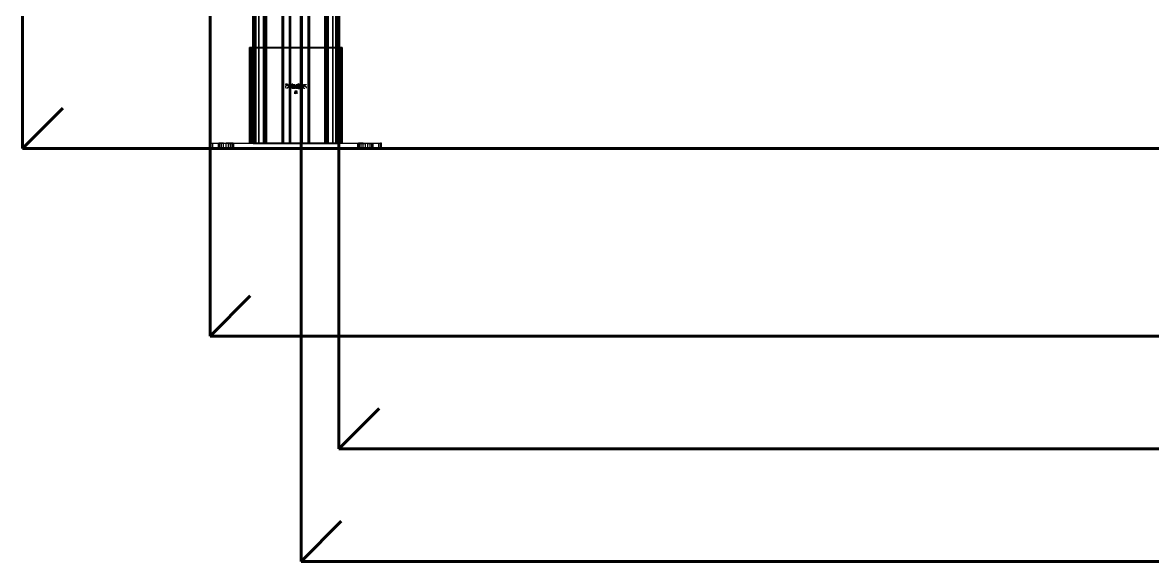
# Model space of a CAD drawing. Extents: x -1.15 to 3.72, y -0.59 to 4.79.
# Drawn here: x -0.751 to 0.431, y -0.592 to -0.028 of the extents above; entities that cross this region are included whole.
import ezdxf

# ---------------------------------------------------------------- set-up
doc = ezdxf.new("R2010")
doc.units = 0
doc.layers.add('DIMS', color=7, linetype='Continuous')
doc.layers.add('OUTLINES', color=7, linetype='Continuous', true_color=0x000009)

msp = doc.modelspace()

# ---------------------------------------------------------------- linework, layer by layer
at = {"layer": 'DIMS', "lineweight": 60}
for p, q in [((-0.7512, -0.1599), (-0.7512, 4.7456)), ((-0.555, 2.2928), (-0.555, -0.3561)), ((-0.4599, 2.2928), (-0.4599, -0.5916)), ((-0.4204, 2.2928), (-0.4204, -0.4739)), ((-0.7512, -0.1599), (-0.7092, -0.1179)), ((1.5846, -0.1599), (-0.7512, -0.1599)), ((-0.555, -0.3561), (-0.513, -0.3141)), ((-0.555, -0.3561), (3.7242, -0.3561)), ((-0.4204, -0.4739), (-0.3784, -0.4319)), ((-0.4204, -0.4739), (3.5896, -0.4739)), ((-0.4599, -0.5916), (-0.4179, -0.5496)), ((-0.4599, -0.5916), (3.629, -0.5916))]:
    msp.add_line(p, q, dxfattribs=at)
at = {"layer": 'OUTLINES'}
for p, q in [((-0.5104, 4.7451), (-0.5104, -0.1549)), ((-0.5103, 4.7456), (-0.5103, -0.1544)), ((-0.5103, -0.1549), (-0.5103, 4.7451)), ((-0.51, 4.7456), (-0.51, -0.1544)), ((-0.51, 4.7451), (-0.51, -0.1549)), ((-0.5098, -0.1544), (-0.5098, 4.7456)), ((-0.5098, 4.7451), (-0.5098, -0.1549)), ((-0.5088, 4.7456), (-0.5088, -0.1544)), ((-0.5088, 4.7451), (-0.5088, -0.1549)), ((-0.5087, -0.1544), (-0.5087, 4.7456)), ((-0.5087, 4.7451), (-0.5087, -0.1549)), ((-0.5086, -0.1544), (-0.5086, 4.7456)), ((-0.5086, -0.1549), (-0.5086, 4.7451)), ((-0.5085, 4.7456), (-0.5085, -0.1544)), ((-0.5085, -0.1549), (-0.5085, 4.7451)), ((-0.508, -0.1544), (-0.508, 4.7456)), ((-0.508, -0.1549), (-0.508, 4.7451)), ((-0.5072, 4.7456), (-0.5072, -0.1544)), ((-0.5072, -0.1549), (-0.5072, 4.7451)), ((-0.5041, 4.7456), (-0.5041, -0.1544)), ((-0.5041, -0.1549), (-0.5041, 4.7451)), ((-0.4992, -0.1544), (-0.4992, 4.7456)), ((-0.4992, 4.7451), (-0.4992, -0.1549)), ((-0.4984, 4.7456), (-0.4984, -0.1544)), ((-0.4984, 4.7451), (-0.4984, -0.1549)), ((-0.4979, 4.7456), (-0.4979, -0.1544)), ((-0.4979, -0.1549), (-0.4979, 4.7451)), ((-0.4978, 4.7456), (-0.4978, -0.1544)), ((-0.4978, 4.7451), (-0.4978, -0.1549)), ((-0.4977, -0.1544), (-0.4977, 4.7456)), ((-0.4977, 4.7451), (-0.4977, -0.1549)), ((-0.4976, -0.1544), (-0.4976, 4.7456)), ((-0.4976, -0.1549), (-0.4976, 4.7451)), ((-0.4966, -0.1544), (-0.4966, 4.7456)), ((-0.4966, 4.7451), (-0.4966, -0.1549)), ((-0.4964, -0.1544), (-0.4964, 4.7456)), ((-0.4964, -0.1549), (-0.4964, 4.7451)), ((-0.4961, 4.7456), (-0.4961, -0.1544)), ((-0.4961, -0.1549), (-0.4961, 4.7451)), ((-0.496, -0.1549), (-0.496, 4.7451)), ((-0.4796, 4.7456), (-0.4796, -0.1544)), ((-0.4796, -0.1549), (-0.4796, 4.7451)), ((-0.4792, -0.1544), (-0.4792, 4.7456)), ((-0.4792, 4.7451), (-0.4792, -0.1549)), ((-0.4784, 4.7456), (-0.4784, -0.1544)), ((-0.4784, -0.1549), (-0.4784, 4.7451)), ((-0.4722, 4.7456), (-0.4722, -0.1544)), ((-0.4722, -0.1549), (-0.4722, 4.7451)), ((-0.4714, -0.1544), (-0.4714, 4.7456)), ((-0.4714, 4.7451), (-0.4714, -0.1549)), ((-0.471, 4.7456), (-0.471, -0.1544)), ((-0.471, -0.1549), (-0.471, 4.7451)), ((-0.4599, -0.1544), (-0.4599, 4.7456)), ((-0.4599, 4.7451), (-0.4599, -0.1549)), ((-0.4595, 4.7456), (-0.4595, -0.1544)), ((-0.4595, -0.1549), (-0.4595, 4.7451)), ((-0.4587, -0.1544), (-0.4587, 4.7456)), ((-0.4587, 4.7451), (-0.4587, -0.1549)), ((-0.4525, -0.1544), (-0.4525, 4.7456)), ((-0.4525, 4.7451), (-0.4525, -0.1549)), ((-0.4517, 4.7456), (-0.4517, -0.1544)), ((-0.4517, -0.1549), (-0.4517, 4.7451)), ((-0.4516, 4.7456), (-0.4516, -0.1544)), ((-0.4516, -0.1549), (-0.4516, 4.7451)), ((-0.4512, -0.1544), (-0.4512, 4.7456)), ((-0.4512, 4.7451), (-0.4512, -0.1549)), ((-0.4349, -0.1544), (-0.4349, 4.7456)), ((-0.4347, -0.1544), (-0.4347, 4.7456)), ((-0.4347, 4.7451), (-0.4347, -0.1549)), ((-0.4345, -0.1544), (-0.4345, 4.7456)), ((-0.4345, -0.1549), (-0.4345, 4.7451)), ((-0.4342, 4.7456), (-0.4342, -0.1544)), ((-0.4342, -0.1549), (-0.4342, 4.7451)), ((-0.4333, -0.1544), (-0.4333, 4.7456)), ((-0.4333, -0.1549), (-0.4333, 4.7451)), ((-0.4332, 4.7456), (-0.4332, -0.1544)), ((-0.4332, -0.1549), (-0.4332, 4.7451)), ((-0.4331, 4.7456), (-0.4331, -0.1544)), ((-0.4331, 4.7451), (-0.4331, -0.1549)), ((-0.433, -0.1544), (-0.433, 4.7456)), ((-0.433, 4.7451), (-0.433, -0.1549)), ((-0.4325, 4.7456), (-0.4325, -0.1544)), ((-0.4325, 4.7451), (-0.4325, -0.1549)), ((-0.4317, 4.7456), (-0.4317, -0.1544)), ((-0.4317, -0.1549), (-0.4317, 4.7451)), ((-0.4268, -0.1544), (-0.4268, 4.7456)), ((-0.4268, 4.7451), (-0.4268, -0.1549)), ((-0.4236, -0.1544), (-0.4236, 4.7456)), ((-0.4236, 4.7451), (-0.4236, -0.1549)), ((-0.4228, -0.1544), (-0.4228, 4.7456)), ((-0.4228, -0.1549), (-0.4228, 4.7451)), ((-0.4223, -0.1544), (-0.4223, 4.7456)), ((-0.4223, 4.7451), (-0.4223, -0.1549)), ((-0.4222, -0.1544), (-0.4222, 4.7456)), ((-0.4222, -0.1549), (-0.4222, 4.7451)), ((-0.4221, 4.7456), (-0.4221, -0.1544)), ((-0.4221, -0.1549), (-0.4221, 4.7451)), ((-0.422, 4.7456), (-0.422, -0.1544)), ((-0.422, 4.7451), (-0.422, -0.1549)), ((-0.4211, 4.7456), (-0.4211, -0.1544)), ((-0.4211, -0.1549), (-0.4211, 4.7451)), ((-0.4209, 4.7456), (-0.4209, -0.1544)), ((-0.4209, 4.7451), (-0.4209, -0.1549)), ((-0.4206, -0.1544), (-0.4206, 4.7456)), ((-0.4206, 4.7451), (-0.4206, -0.1549)), ((-0.4204, 4.7456), (-0.4204, -0.1544)), ((-0.5114, -0.0544), (-0.5139, -0.0544)), ((-0.5139, -0.0544), (-0.5139, -0.1544)), ((-0.5139, -0.0549), (-0.5114, -0.0549)), ((-0.5139, -0.0549), (-0.5139, -0.1549)), ((-0.5137, -0.1544), (-0.5137, -0.0544)), ((-0.5131, -0.0544), (-0.5137, -0.0544)), ((-0.5137, -0.1549), (-0.5137, -0.0549)), ((-0.5137, -0.0549), (-0.5131, -0.0549)), ((-0.5131, -0.1544), (-0.5131, -0.0544)), ((-0.5121, -0.0544), (-0.5131, -0.0544)), ((-0.5131, -0.1549), (-0.5131, -0.0549)), ((-0.5131, -0.0549), (-0.5121, -0.0549)), ((-0.5121, -0.1544), (-0.5121, -0.0544)), ((-0.5108, -0.0544), (-0.5121, -0.0544)), ((-0.5121, -0.1549), (-0.5121, -0.0549)), ((-0.5121, -0.0549), (-0.5108, -0.0549)), ((-0.5114, -0.1544), (-0.5114, -0.0544)), ((-0.5114, -0.0549), (-0.5114, -0.1549)), ((-0.5112, -0.0544), (-0.5112, -0.1544)), ((-0.5104, -0.0544), (-0.5112, -0.0544)), ((-0.5112, -0.0549), (-0.5104, -0.0549)), ((-0.5112, -0.0549), (-0.5112, -0.1549)), ((-0.5108, -0.1544), (-0.5108, -0.0544)), ((-0.5094, -0.0544), (-0.5108, -0.0544)), ((-0.5108, -0.1549), (-0.5108, -0.0549)), ((-0.5108, -0.0549), (-0.5094, -0.0549)), ((-0.5104, -0.0544), (-0.5104, -0.1544)), ((-0.5094, -0.0544), (-0.5104, -0.0544)), ((-0.5104, -0.0549), (-0.5094, -0.0549)), ((-0.5104, -0.0549), (-0.5104, -0.1549)), ((-0.5094, -0.1544), (-0.5094, -0.0544)), ((-0.4214, -0.0544), (-0.5094, -0.0544)), ((-0.5094, -0.0549), (-0.4214, -0.0549)), ((-0.5094, -0.0549), (-0.5094, -0.1549)), ((-0.42, -0.0544), (-0.4214, -0.0544)), ((-0.4214, -0.0544), (-0.4214, -0.1544)), ((-0.4204, -0.0544), (-0.4214, -0.0544)), ((-0.4214, -0.0549), (-0.42, -0.0549)), ((-0.4214, -0.0549), (-0.4204, -0.0549)), ((-0.4214, -0.1549), (-0.4214, -0.0549)), ((-0.4204, -0.0544), (-0.4204, -0.1544)), ((-0.4197, -0.0544), (-0.4204, -0.0544)), ((-0.4204, -0.0549), (-0.4197, -0.0549)), ((-0.4204, -0.0549), (-0.4204, -0.1549)), ((-0.42, -0.1544), (-0.42, -0.0544)), ((-0.4188, -0.0544), (-0.42, -0.0544)), ((-0.42, -0.1549), (-0.42, -0.0549)), ((-0.42, -0.0549), (-0.4188, -0.0549)), ((-0.4197, -0.0544), (-0.4197, -0.1544)), ((-0.4197, -0.0549), (-0.4197, -0.1549)), ((-0.4194, -0.0544), (-0.4194, -0.1544)), ((-0.4169, -0.0544), (-0.4194, -0.0544)), ((-0.4194, -0.0549), (-0.4169, -0.0549)), ((-0.4194, -0.1549), (-0.4194, -0.0549)), ((-0.4188, -0.1544), (-0.4188, -0.0544)), ((-0.4178, -0.0544), (-0.4188, -0.0544)), ((-0.4188, -0.1549), (-0.4188, -0.0549)), ((-0.4188, -0.0549), (-0.4178, -0.0549)), ((-0.4178, -0.1544), (-0.4178, -0.0544)), ((-0.4171, -0.0544), (-0.4178, -0.0544)), ((-0.4178, -0.1549), (-0.4178, -0.0549)), ((-0.4178, -0.0549), (-0.4171, -0.0549)), ((-0.4171, -0.1544), (-0.4171, -0.0544)), ((-0.4171, -0.1549), (-0.4171, -0.0549)), ((-0.4169, -0.0544), (-0.4169, -0.1544)), ((-0.4169, -0.0549), (-0.4169, -0.1549)), ((-0.5139, -0.0626), (-0.5114, -0.0626)), ((-0.5139, -0.0626), (-0.5139, -0.0633)), ((-0.5139, -0.0632), (-0.5114, -0.0632)), ((-0.5139, -0.0632), (-0.5139, -0.0639)), ((-0.5139, -0.0633), (-0.5114, -0.0633)), ((-0.5139, -0.0633), (-0.5139, -0.0644)), ((-0.5139, -0.0639), (-0.5114, -0.0639)), ((-0.5139, -0.0639), (-0.5139, -0.065)), ((-0.5139, -0.0644), (-0.5114, -0.0644)), ((-0.5139, -0.0644), (-0.5139, -0.0658)), ((-0.5139, -0.065), (-0.5114, -0.065)), ((-0.5139, -0.065), (-0.5139, -0.0664)), ((-0.5139, -0.0658), (-0.5114, -0.0658)), ((-0.5139, -0.0658), (-0.5139, -0.0674)), ((-0.5139, -0.0664), (-0.5114, -0.0664)), ((-0.5139, -0.0664), (-0.5139, -0.0679)), ((-0.5139, -0.0674), (-0.5114, -0.0674)), ((-0.5139, -0.0674), (-0.5139, -0.0689)), ((-0.5139, -0.0679), (-0.5114, -0.0679)), ((-0.5139, -0.0679), (-0.5139, -0.0695)), ((-0.5139, -0.0689), (-0.5114, -0.0689)), ((-0.5139, -0.0689), (-0.5139, -0.0703)), ((-0.5139, -0.0695), (-0.5114, -0.0695)), ((-0.5139, -0.0709), (-0.5139, -0.0695)), ((-0.5139, -0.0703), (-0.5114, -0.0703)), ((-0.5139, -0.0714), (-0.5139, -0.0703)), ((-0.5139, -0.0709), (-0.5114, -0.0709)), ((-0.5139, -0.072), (-0.5139, -0.0709)), ((-0.5114, -0.0626), (-0.5114, -0.0633)), ((-0.5114, -0.0632), (-0.5114, -0.0639)), ((-0.5114, -0.0633), (-0.5114, -0.0644)), ((-0.5114, -0.0639), (-0.5114, -0.065)), ((-0.5114, -0.0644), (-0.5114, -0.0658)), ((-0.5114, -0.065), (-0.5114, -0.0664)), ((-0.5114, -0.0658), (-0.5114, -0.0674)), ((-0.5114, -0.0664), (-0.5114, -0.0679)), ((-0.5114, -0.0674), (-0.5114, -0.0689)), ((-0.5114, -0.0679), (-0.5114, -0.0695)), ((-0.5114, -0.0703), (-0.5114, -0.0689)), ((-0.5114, -0.0695), (-0.5114, -0.0709)), ((-0.5114, -0.0714), (-0.5114, -0.0703)), ((-0.5114, -0.072), (-0.5114, -0.0709)), ((-0.4169, -0.0626), (-0.4194, -0.0626)), ((-0.4194, -0.0626), (-0.4194, -0.0633)), ((-0.4169, -0.0632), (-0.4194, -0.0632)), ((-0.4194, -0.0632), (-0.4194, -0.0639)), ((-0.4169, -0.0633), (-0.4194, -0.0633)), ((-0.4194, -0.0633), (-0.4194, -0.0644)), ((-0.4169, -0.0639), (-0.4194, -0.0639)), ((-0.4194, -0.0639), (-0.4194, -0.065)), ((-0.4169, -0.0644), (-0.4194, -0.0644)), ((-0.4194, -0.0644), (-0.4194, -0.0658)), ((-0.4169, -0.065), (-0.4194, -0.065)), ((-0.4194, -0.065), (-0.4194, -0.0664)), ((-0.4169, -0.0658), (-0.4194, -0.0658)), ((-0.4194, -0.0658), (-0.4194, -0.0674)), ((-0.4169, -0.0664), (-0.4194, -0.0664)), ((-0.4194, -0.0664), (-0.4194, -0.0679)), ((-0.4169, -0.0674), (-0.4194, -0.0674)), ((-0.4194, -0.0674), (-0.4194, -0.0689)), ((-0.4169, -0.0679), (-0.4194, -0.0679)), ((-0.4194, -0.0679), (-0.4194, -0.0695)), ((-0.4169, -0.0689), (-0.4194, -0.0689)), ((-0.4194, -0.0689), (-0.4194, -0.0703)), ((-0.4169, -0.0695), (-0.4194, -0.0695)), ((-0.4194, -0.0709), (-0.4194, -0.0695)), ((-0.4169, -0.0703), (-0.4194, -0.0703)), ((-0.4194, -0.0714), (-0.4194, -0.0703)), ((-0.4169, -0.0709), (-0.4194, -0.0709)), ((-0.4194, -0.072), (-0.4194, -0.0709)), ((-0.4169, -0.0626), (-0.4169, -0.0633)), ((-0.4169, -0.0632), (-0.4169, -0.0639)), ((-0.4169, -0.0633), (-0.4169, -0.0644)), ((-0.4169, -0.0639), (-0.4169, -0.065)), ((-0.4169, -0.0644), (-0.4169, -0.0658)), ((-0.4169, -0.065), (-0.4169, -0.0664)), ((-0.4169, -0.0658), (-0.4169, -0.0674)), ((-0.4169, -0.0664), (-0.4169, -0.0679)), ((-0.4169, -0.0674), (-0.4169, -0.0689)), ((-0.4169, -0.0679), (-0.4169, -0.0695)), ((-0.4169, -0.0703), (-0.4169, -0.0689)), ((-0.4169, -0.0695), (-0.4169, -0.0709)), ((-0.4169, -0.0714), (-0.4169, -0.0703)), ((-0.4169, -0.072), (-0.4169, -0.0709)), ((-0.5139, -0.0714), (-0.5114, -0.0714)), ((-0.5139, -0.0721), (-0.5139, -0.0714)), ((-0.5139, -0.072), (-0.5114, -0.072)), ((-0.5139, -0.0727), (-0.5139, -0.072)), ((-0.5139, -0.0721), (-0.5114, -0.0721)), ((-0.5139, -0.0727), (-0.5114, -0.0727)), ((-0.5114, -0.0721), (-0.5114, -0.0714)), ((-0.5114, -0.0727), (-0.5114, -0.072)), ((-0.4169, -0.0714), (-0.4194, -0.0714)), ((-0.4194, -0.0721), (-0.4194, -0.0714)), ((-0.4169, -0.072), (-0.4194, -0.072)), ((-0.4194, -0.0727), (-0.4194, -0.072)), ((-0.4169, -0.0721), (-0.4194, -0.0721)), ((-0.4169, -0.0727), (-0.4194, -0.0727)), ((-0.4169, -0.0721), (-0.4169, -0.0714)), ((-0.4169, -0.0727), (-0.4169, -0.072)), ((-0.474, -0.0926), (-0.4763, -0.0926)), ((-0.4763, -0.0926), (-0.4763, -0.0931)), ((-0.4763, -0.0931), (-0.4745, -0.0931)), ((-0.4759, -0.0944), (-0.4762, -0.0948)), ((-0.4749, -0.0942), (-0.4755, -0.0942)), ((-0.4745, -0.0931), (-0.4745, -0.0942)), ((-0.474, -0.0947), (-0.474, -0.0926)), ((-0.4729, -0.093), (-0.4732, -0.0937)), ((-0.4732, -0.0937), (-0.4732, -0.0947)), ((-0.4731, -0.0937), (-0.4732, -0.0947)), ((-0.4729, -0.093), (-0.4731, -0.0937)), ((-0.4724, -0.0926), (-0.4729, -0.093)), ((-0.4725, -0.0926), (-0.4729, -0.093)), ((-0.4727, -0.0939), (-0.4728, -0.0945)), ((-0.4728, -0.0945), (-0.4727, -0.0951)), ((-0.4724, -0.0934), (-0.4727, -0.0939)), ((-0.4727, -0.0947), (-0.4726, -0.0942)), ((-0.4726, -0.0939), (-0.4725, -0.0934)), ((-0.4719, -0.0925), (-0.4725, -0.0926)), ((-0.4719, -0.0925), (-0.4724, -0.0926)), ((-0.472, -0.0931), (-0.4724, -0.0934)), ((-0.4722, -0.0944), (-0.472, -0.0937)), ((-0.4722, -0.0949), (-0.4722, -0.0944)), ((-0.4715, -0.093), (-0.472, -0.0931)), ((-0.4713, -0.0926), (-0.4719, -0.0925)), ((-0.4709, -0.0931), (-0.4715, -0.093)), ((-0.4709, -0.093), (-0.4713, -0.0926)), ((-0.4712, -0.0835), (-0.4702, -0.0834)), ((-0.4712, -0.0934), (-0.4711, -0.0939)), ((-0.4711, -0.0939), (-0.4711, -0.0947)), ((-0.4706, -0.0938), (-0.4709, -0.093)), ((-0.4706, -0.0937), (-0.4709, -0.093)), ((-0.4705, -0.0934), (-0.4709, -0.0931)), ((-0.4707, -0.0941), (-0.4706, -0.0948)), ((-0.4705, -0.0947), (-0.4706, -0.0937)), ((-0.4705, -0.0947), (-0.4706, -0.0938)), ((-0.4702, -0.094), (-0.4705, -0.0934)), ((-0.4701, -0.095), (-0.4701, -0.0943)), ((-0.4701, -0.0944), (-0.4701, -0.095)), ((-0.4696, -0.0952), (-0.4695, -0.0942)), ((-0.4696, -0.0952), (-0.4695, -0.0944)), ((-0.4695, -0.0944), (-0.4692, -0.0935)), ((-0.4695, -0.0942), (-0.4692, -0.0935)), ((-0.4692, -0.0935), (-0.4688, -0.0931)), ((-0.4691, -0.0964), (-0.4691, -0.0925)), ((-0.4691, -0.0925), (-0.4686, -0.0925)), ((-0.4688, -0.0939), (-0.469, -0.0945)), ((-0.469, -0.0945), (-0.469, -0.0952)), ((-0.4688, -0.0931), (-0.4682, -0.093)), ((-0.4685, -0.0935), (-0.4685, -0.0964)), ((-0.4677, -0.0935), (-0.4685, -0.0935)), ((-0.4684, -0.093), (-0.4677, -0.0931)), ((-0.4682, -0.093), (-0.4676, -0.0931)), ((-0.4676, -0.0931), (-0.4672, -0.0936)), ((-0.4675, -0.0945), (-0.4676, -0.0939)), ((-0.4672, -0.0936), (-0.4669, -0.0943)), ((-0.4672, -0.0936), (-0.4669, -0.0942)), ((-0.4665, -0.0936), (-0.4671, -0.0936)), ((-0.4671, -0.0936), (-0.466, -0.0952)), ((-0.4669, -0.0942), (-0.4669, -0.0952)), ((-0.4669, -0.0943), (-0.4669, -0.0952)), ((-0.4666, -0.0941), (-0.4659, -0.0941)), ((-0.4655, -0.0958), (-0.4666, -0.0941)), ((-0.4657, -0.0948), (-0.4665, -0.0936)), ((-0.4659, -0.0941), (-0.4652, -0.0953)), ((-0.4649, -0.0936), (-0.4657, -0.0948)), ((-0.4654, -0.0952), (-0.4643, -0.0936)), ((-0.4652, -0.0953), (-0.4644, -0.0941)), ((-0.4643, -0.0936), (-0.4649, -0.0936)), ((-0.4638, -0.0941), (-0.4649, -0.0957)), ((-0.4644, -0.0941), (-0.4638, -0.0941)), ((-0.4639, -0.0937), (-0.464, -0.0947)), ((-0.4637, -0.093), (-0.4639, -0.0937)), ((-0.4632, -0.0926), (-0.4637, -0.093)), ((-0.4634, -0.0939), (-0.4633, -0.0934)), ((-0.4634, -0.0947), (-0.4634, -0.0942)), ((-0.4626, -0.0925), (-0.4632, -0.0926)), ((-0.4625, -0.0935), (-0.4631, -0.0937)), ((-0.4631, -0.0941), (-0.4623, -0.0941)), ((-0.462, -0.0926), (-0.4626, -0.0925)), ((-0.4623, -0.0941), (-0.4623, -0.0969)), ((-0.4616, -0.093), (-0.462, -0.0926)), ((-0.462, -0.0934), (-0.4619, -0.0939)), ((-0.4619, -0.0939), (-0.4619, -0.0947)), ((-0.4618, -0.0969), (-0.4618, -0.0931)), ((-0.4613, -0.0938), (-0.4616, -0.093)), ((-0.4614, -0.0937), (-0.4616, -0.093)), ((-0.4613, -0.0947), (-0.4614, -0.0937)), ((-0.4613, -0.0947), (-0.4613, -0.0938)), ((-0.4608, -0.0944), (-0.4608, -0.0938)), ((-0.4608, -0.0939), (-0.4608, -0.0944)), ((-0.4608, -0.095), (-0.4608, -0.0944)), ((-0.4608, -0.0944), (-0.4608, -0.0949)), ((-0.4597, -0.0841), (-0.4607, -0.084)), ((-0.4607, -0.0935), (-0.4603, -0.0929)), ((-0.4603, -0.0929), (-0.4599, -0.0926)), ((-0.4603, -0.0944), (-0.46, -0.0935)), ((-0.4603, -0.0942), (-0.46, -0.0935)), ((-0.4603, -0.0952), (-0.4603, -0.0942)), ((-0.4603, -0.0952), (-0.4603, -0.0944)), ((-0.4599, -0.0932), (-0.4602, -0.0936)), ((-0.4602, -0.0936), (-0.4602, -0.0943)), ((-0.46, -0.0935), (-0.4596, -0.0931)), ((-0.4599, -0.0926), (-0.4594, -0.0925)), ((-0.4597, -0.0945), (-0.4598, -0.0952)), ((-0.4596, -0.0939), (-0.4597, -0.0945)), ((-0.4596, -0.0931), (-0.459, -0.093)), ((-0.4594, -0.0925), (-0.4589, -0.0926)), ((-0.459, -0.093), (-0.4584, -0.0931)), ((-0.4586, -0.0939), (-0.4588, -0.0932)), ((-0.4587, -0.0944), (-0.4586, -0.0939)), ((-0.4585, -0.0929), (-0.4582, -0.0933)), ((-0.4584, -0.0931), (-0.458, -0.0936)), ((-0.4582, -0.0945), (-0.4584, -0.0939)), ((-0.4582, -0.0933), (-0.4581, -0.0939)), ((-0.4581, -0.0939), (-0.4582, -0.0946)), ((-0.458, -0.0936), (-0.4577, -0.0943)), ((-0.458, -0.0936), (-0.4577, -0.0942)), ((-0.4577, -0.0942), (-0.4576, -0.0952)), ((-0.4577, -0.0943), (-0.4576, -0.0952)), ((-0.4569, -0.0953), (-0.4569, -0.0931)), ((-0.4569, -0.0931), (-0.4545, -0.0931)), ((-0.4545, -0.0936), (-0.4563, -0.0936)), ((-0.4563, -0.0936), (-0.4563, -0.0947)), ((-0.4545, -0.0931), (-0.4545, -0.0936)), ((-0.4762, -0.0948), (-0.4763, -0.0954)), ((-0.4763, -0.0954), (-0.4762, -0.096)), ((-0.4762, -0.096), (-0.476, -0.0965)), ((-0.476, -0.0965), (-0.4755, -0.0968)), ((-0.4749, -0.0969), (-0.4738, -0.0966)), ((-0.4738, -0.0966), (-0.4738, -0.096)), ((-0.4732, -0.0947), (-0.4732, -0.0955)), ((-0.4732, -0.0947), (-0.4731, -0.0957)), ((-0.4732, -0.0955), (-0.4729, -0.0964)), ((-0.4731, -0.0957), (-0.4729, -0.0964)), ((-0.4729, -0.0964), (-0.4725, -0.0968)), ((-0.4726, -0.0954), (-0.4727, -0.0947)), ((-0.4727, -0.0951), (-0.4723, -0.0955)), ((-0.4725, -0.096), (-0.4726, -0.0954)), ((-0.4725, -0.0968), (-0.4719, -0.0969)), ((-0.4724, -0.0968), (-0.4724, -0.0974)), ((-0.4719, -0.0969), (-0.4713, -0.0967)), ((-0.4714, -0.0968), (-0.4719, -0.0969)), ((-0.4719, -0.0969), (-0.4713, -0.0968)), ((-0.4719, -0.0974), (-0.4711, -0.0972)), ((-0.4706, -0.0951), (-0.4714, -0.0953)), ((-0.4713, -0.0968), (-0.4708, -0.0963)), ((-0.4713, -0.0967), (-0.4708, -0.0963)), ((-0.4711, -0.0953), (-0.4712, -0.096)), ((-0.4711, -0.0947), (-0.4711, -0.0953)), ((-0.4711, -0.0957), (-0.4706, -0.0955)), ((-0.4711, -0.0972), (-0.4705, -0.0967)), ((-0.4707, -0.0961), (-0.471, -0.0966)), ((-0.471, -0.0966), (-0.4708, -0.0961)), ((-0.4708, -0.0961), (-0.4706, -0.0955)), ((-0.4708, -0.0963), (-0.4706, -0.0956)), ((-0.4708, -0.0963), (-0.4706, -0.0957)), ((-0.4706, -0.0955), (-0.4707, -0.0961)), ((-0.4706, -0.0956), (-0.4705, -0.0947)), ((-0.4706, -0.0957), (-0.4705, -0.0947)), ((-0.4705, -0.0967), (-0.4702, -0.096)), ((-0.4702, -0.096), (-0.4701, -0.0955)), ((-0.4701, -0.0955), (-0.4701, -0.095)), ((-0.4698, -0.0964), (-0.4691, -0.0964)), ((-0.4677, -0.0968), (-0.4698, -0.0968)), ((-0.4695, -0.0962), (-0.4696, -0.0952)), ((-0.4692, -0.0969), (-0.4695, -0.0962)), ((-0.4688, -0.0973), (-0.4692, -0.0969)), ((-0.469, -0.0952), (-0.469, -0.0959)), ((-0.469, -0.0959), (-0.4689, -0.0965)), ((-0.4682, -0.0974), (-0.4688, -0.0973)), ((-0.4685, -0.0964), (-0.4677, -0.0964)), ((-0.4676, -0.0973), (-0.4682, -0.0974)), ((-0.4676, -0.0965), (-0.4675, -0.096)), ((-0.4672, -0.0969), (-0.4676, -0.0973)), ((-0.4674, -0.0952), (-0.4675, -0.0947)), ((-0.4675, -0.096), (-0.4674, -0.0952)), ((-0.4669, -0.0961), (-0.4672, -0.0969)), ((-0.4669, -0.0962), (-0.4672, -0.0969)), ((-0.466, -0.0952), (-0.4671, -0.0968)), ((-0.4671, -0.0968), (-0.4664, -0.0968)), ((-0.4665, -0.1018), (-0.4671, -0.1018)), ((-0.4671, -0.1021), (-0.4666, -0.1021)), ((-0.4669, -0.0952), (-0.4669, -0.0961)), ((-0.4669, -0.0952), (-0.4669, -0.0962)), ((-0.4662, -0.1008), (-0.4669, -0.1008)), ((-0.4669, -0.1011), (-0.4663, -0.1011)), ((-0.4666, -0.1021), (-0.4668, -0.103)), ((-0.4666, -0.0973), (-0.4655, -0.0958)), ((-0.466, -0.0973), (-0.4666, -0.0973)), ((-0.4663, -0.1011), (-0.4665, -0.1018)), ((-0.4665, -0.103), (-0.4663, -0.1021)), ((-0.4664, -0.0968), (-0.4657, -0.0956)), ((-0.4663, -0.1021), (-0.4657, -0.1021)), ((-0.466, -0.0999), (-0.4662, -0.1008)), ((-0.4662, -0.1003), (-0.4657, -0.1003)), ((-0.4656, -0.1005), (-0.4662, -0.1005)), ((-0.4662, -0.1018), (-0.466, -0.1011)), ((-0.4657, -0.1018), (-0.4662, -0.1018)), ((-0.4652, -0.0961), (-0.466, -0.0973)), ((-0.466, -0.1008), (-0.4658, -0.0999)), ((-0.4654, -0.1008), (-0.466, -0.1008)), ((-0.466, -0.1011), (-0.4655, -0.1011)), ((-0.466, -0.1013), (-0.4654, -0.1013)), ((-0.4654, -0.1016), (-0.466, -0.1016)), ((-0.4657, -0.1021), (-0.466, -0.103)), ((-0.4657, -0.1003), (-0.4659, -0.0994)), ((-0.4657, -0.0956), (-0.4649, -0.0968)), ((-0.4657, -0.0994), (-0.4654, -0.1003)), ((-0.4655, -0.1011), (-0.4657, -0.1018)), ((-0.4657, -0.103), (-0.4655, -0.1021)), ((-0.4654, -0.1013), (-0.4656, -0.1005)), ((-0.4655, -0.1021), (-0.4649, -0.1021)), ((-0.4643, -0.0968), (-0.4654, -0.0952)), ((-0.4652, -0.0999), (-0.4654, -0.1008)), ((-0.4654, -0.1003), (-0.4649, -0.1003)), ((-0.4648, -0.1005), (-0.4654, -0.1005)), ((-0.4654, -0.1005), (-0.4652, -0.1013)), ((-0.4654, -0.1018), (-0.4652, -0.1011)), ((-0.4652, -0.1024), (-0.4654, -0.1016)), ((-0.4649, -0.1018), (-0.4654, -0.1018)), ((-0.4644, -0.0973), (-0.4652, -0.0961)), ((-0.4652, -0.1008), (-0.4649, -0.0999)), ((-0.4646, -0.1008), (-0.4652, -0.1008)), ((-0.4652, -0.1011), (-0.4646, -0.1011)), ((-0.4652, -0.1013), (-0.4646, -0.1013)), ((-0.4649, -0.1003), (-0.4651, -0.0994)), ((-0.4646, -0.1016), (-0.4651, -0.1016)), ((-0.4651, -0.1016), (-0.4649, -0.1024)), ((-0.4649, -0.0957), (-0.4638, -0.0973)), ((-0.4649, -0.0968), (-0.4643, -0.0968)), ((-0.4648, -0.0994), (-0.4646, -0.1003)), ((-0.4646, -0.1013), (-0.4648, -0.1005)), ((-0.4646, -0.1003), (-0.464, -0.1003)), ((-0.4643, -0.1024), (-0.4646, -0.1016)), ((-0.4645, -0.1005), (-0.4644, -0.1013)), ((-0.464, -0.1005), (-0.4645, -0.1005)), ((-0.4638, -0.0973), (-0.4644, -0.0973)), ((-0.4644, -0.1013), (-0.4638, -0.1013)), ((-0.4643, -0.1016), (-0.4641, -0.1024)), ((-0.4638, -0.1016), (-0.4643, -0.1016)), ((-0.464, -0.0947), (-0.4639, -0.0955)), ((-0.464, -0.0947), (-0.4639, -0.0957)), ((-0.4639, -0.0955), (-0.4637, -0.0964)), ((-0.4639, -0.0957), (-0.4637, -0.0964)), ((-0.4637, -0.0964), (-0.4632, -0.0968)), ((-0.4634, -0.0954), (-0.4634, -0.0947)), ((-0.4633, -0.096), (-0.4634, -0.0954)), ((-0.4632, -0.0968), (-0.4626, -0.0969)), ((-0.4623, -0.0969), (-0.4631, -0.0969)), ((-0.4631, -0.0973), (-0.461, -0.0973)), ((-0.4626, -0.0969), (-0.462, -0.0967)), ((-0.4626, -0.0969), (-0.4621, -0.0968)), ((-0.4621, -0.0968), (-0.4616, -0.0963)), ((-0.4619, -0.0953), (-0.462, -0.096)), ((-0.462, -0.0967), (-0.4616, -0.0963)), ((-0.4619, -0.0947), (-0.4619, -0.0953)), ((-0.461, -0.0969), (-0.4618, -0.0969)), ((-0.4616, -0.0963), (-0.4614, -0.0956)), ((-0.4616, -0.0963), (-0.4614, -0.0957)), ((-0.4614, -0.0956), (-0.4613, -0.0947)), ((-0.4614, -0.0957), (-0.4613, -0.0947)), ((-0.4608, -0.0949), (-0.4607, -0.0954)), ((-0.4603, -0.0962), (-0.4607, -0.0954)), ((-0.4603, -0.0962), (-0.4603, -0.0952)), ((-0.46, -0.0969), (-0.4603, -0.0962)), ((-0.4598, -0.0967), (-0.4603, -0.0962)), ((-0.4602, -0.0946), (-0.4595, -0.0948)), ((-0.4602, -0.095), (-0.4601, -0.0956)), ((-0.4596, -0.0973), (-0.46, -0.0969)), ((-0.4598, -0.0952), (-0.4597, -0.0959)), ((-0.4593, -0.0953), (-0.4598, -0.0952)), ((-0.4589, -0.0969), (-0.4598, -0.0967)), ((-0.4597, -0.0959), (-0.4596, -0.0965)), ((-0.459, -0.0974), (-0.4596, -0.0973)), ((-0.4595, -0.0963), (-0.459, -0.0964)), ((-0.4594, -0.0968), (-0.4589, -0.0969)), ((-0.4584, -0.0973), (-0.459, -0.0974)), ((-0.4582, -0.0946), (-0.4585, -0.095)), ((-0.4584, -0.0965), (-0.4582, -0.096)), ((-0.4584, -0.0963), (-0.4584, -0.0968)), ((-0.458, -0.0969), (-0.4584, -0.0973)), ((-0.4582, -0.0952), (-0.4582, -0.0947)), ((-0.4582, -0.096), (-0.4582, -0.0952)), ((-0.4577, -0.0961), (-0.458, -0.0969)), ((-0.4577, -0.0962), (-0.458, -0.0969)), ((-0.4576, -0.0952), (-0.4577, -0.0961)), ((-0.4576, -0.0952), (-0.4577, -0.0962)), ((-0.457, -0.0972), (-0.457, -0.0966)), ((-0.4559, -0.0974), (-0.457, -0.0972)), ((-0.456, -0.0952), (-0.4565, -0.0952)), ((-0.4559, -0.0947), (-0.4554, -0.0947)), ((-0.4554, -0.0947), (-0.455, -0.095)), ((-0.455, -0.095), (-0.4546, -0.0954)), ((-0.4546, -0.0965), (-0.4549, -0.097)), ((-0.4546, -0.0954), (-0.4545, -0.096)), ((-0.4545, -0.096), (-0.4546, -0.0965)), ((-0.5139, -0.1126), (-0.5114, -0.1126)), ((-0.5139, -0.1133), (-0.5139, -0.1126)), ((-0.5139, -0.1132), (-0.5114, -0.1132)), ((-0.5139, -0.1139), (-0.5139, -0.1132)), ((-0.5139, -0.1133), (-0.5114, -0.1133)), ((-0.5139, -0.1144), (-0.5139, -0.1133)), ((-0.5139, -0.1139), (-0.5114, -0.1139)), ((-0.5139, -0.115), (-0.5139, -0.1139)), ((-0.5139, -0.1144), (-0.5114, -0.1144)), ((-0.5139, -0.1158), (-0.5139, -0.1144)), ((-0.5139, -0.115), (-0.5114, -0.115)), ((-0.5139, -0.1164), (-0.5139, -0.115)), ((-0.5139, -0.1158), (-0.5114, -0.1158)), ((-0.5139, -0.1158), (-0.5139, -0.1174)), ((-0.5139, -0.1164), (-0.5114, -0.1164)), ((-0.5139, -0.1179), (-0.5139, -0.1164)), ((-0.5139, -0.1174), (-0.5114, -0.1174)), ((-0.5139, -0.1174), (-0.5139, -0.1189)), ((-0.5139, -0.1179), (-0.5114, -0.1179)), ((-0.5139, -0.1195), (-0.5139, -0.1179)), ((-0.5114, -0.1133), (-0.5114, -0.1126)), ((-0.5114, -0.1139), (-0.5114, -0.1132)), ((-0.5114, -0.1144), (-0.5114, -0.1133)), ((-0.5114, -0.115), (-0.5114, -0.1139)), ((-0.5114, -0.1158), (-0.5114, -0.1144)), ((-0.5114, -0.1164), (-0.5114, -0.115)), ((-0.5114, -0.1174), (-0.5114, -0.1158)), ((-0.5114, -0.1164), (-0.5114, -0.1179)), ((-0.5114, -0.1189), (-0.5114, -0.1174)), ((-0.5114, -0.1179), (-0.5114, -0.1195)), ((-0.4169, -0.1126), (-0.4194, -0.1126)), ((-0.4194, -0.1133), (-0.4194, -0.1126)), ((-0.4169, -0.1132), (-0.4194, -0.1132)), ((-0.4194, -0.1139), (-0.4194, -0.1132)), ((-0.4169, -0.1133), (-0.4194, -0.1133)), ((-0.4194, -0.1144), (-0.4194, -0.1133)), ((-0.4169, -0.1139), (-0.4194, -0.1139)), ((-0.4194, -0.115), (-0.4194, -0.1139)), ((-0.4169, -0.1144), (-0.4194, -0.1144)), ((-0.4194, -0.1158), (-0.4194, -0.1144)), ((-0.4169, -0.115), (-0.4194, -0.115)), ((-0.4194, -0.1164), (-0.4194, -0.115)), ((-0.4169, -0.1158), (-0.4194, -0.1158)), ((-0.4194, -0.1158), (-0.4194, -0.1174)), ((-0.4169, -0.1164), (-0.4194, -0.1164)), ((-0.4194, -0.1179), (-0.4194, -0.1164)), ((-0.4169, -0.1174), (-0.4194, -0.1174)), ((-0.4194, -0.1174), (-0.4194, -0.1189)), ((-0.4169, -0.1179), (-0.4194, -0.1179)), ((-0.4194, -0.1195), (-0.4194, -0.1179)), ((-0.4169, -0.1133), (-0.4169, -0.1126)), ((-0.4169, -0.1139), (-0.4169, -0.1132)), ((-0.4169, -0.1144), (-0.4169, -0.1133)), ((-0.4169, -0.115), (-0.4169, -0.1139)), ((-0.4169, -0.1158), (-0.4169, -0.1144)), ((-0.4169, -0.1164), (-0.4169, -0.115)), ((-0.4169, -0.1174), (-0.4169, -0.1158)), ((-0.4169, -0.1164), (-0.4169, -0.1179)), ((-0.4169, -0.1189), (-0.4169, -0.1174)), ((-0.4169, -0.1179), (-0.4169, -0.1195)), ((-0.5139, -0.1189), (-0.5114, -0.1189)), ((-0.5139, -0.1189), (-0.5139, -0.1203)), ((-0.5139, -0.1195), (-0.5114, -0.1195)), ((-0.5139, -0.1209), (-0.5139, -0.1195)), ((-0.5139, -0.1203), (-0.5114, -0.1203)), ((-0.5139, -0.1203), (-0.5139, -0.1214)), ((-0.5139, -0.1209), (-0.5114, -0.1209)), ((-0.5139, -0.122), (-0.5139, -0.1209)), ((-0.5139, -0.1214), (-0.5114, -0.1214)), ((-0.5139, -0.1214), (-0.5139, -0.1221)), ((-0.5139, -0.122), (-0.5114, -0.122)), ((-0.5139, -0.1227), (-0.5139, -0.122)), ((-0.5139, -0.1221), (-0.5114, -0.1221)), ((-0.5139, -0.1227), (-0.5114, -0.1227)), ((-0.5114, -0.1203), (-0.5114, -0.1189)), ((-0.5114, -0.1195), (-0.5114, -0.1209)), ((-0.5114, -0.1214), (-0.5114, -0.1203)), ((-0.5114, -0.1209), (-0.5114, -0.122)), ((-0.5114, -0.1221), (-0.5114, -0.1214)), ((-0.5114, -0.122), (-0.5114, -0.1227)), ((-0.4169, -0.1189), (-0.4194, -0.1189)), ((-0.4194, -0.1189), (-0.4194, -0.1203)), ((-0.4169, -0.1195), (-0.4194, -0.1195)), ((-0.4194, -0.1209), (-0.4194, -0.1195)), ((-0.4169, -0.1203), (-0.4194, -0.1203)), ((-0.4194, -0.1203), (-0.4194, -0.1214)), ((-0.4169, -0.1209), (-0.4194, -0.1209)), ((-0.4194, -0.122), (-0.4194, -0.1209)), ((-0.4169, -0.1214), (-0.4194, -0.1214)), ((-0.4194, -0.1214), (-0.4194, -0.1221)), ((-0.4169, -0.122), (-0.4194, -0.122)), ((-0.4194, -0.1227), (-0.4194, -0.122)), ((-0.4169, -0.1221), (-0.4194, -0.1221)), ((-0.4169, -0.1227), (-0.4194, -0.1227)), ((-0.4169, -0.1203), (-0.4169, -0.1189)), ((-0.4169, -0.1195), (-0.4169, -0.1209)), ((-0.4169, -0.1214), (-0.4169, -0.1203)), ((-0.4169, -0.1209), (-0.4169, -0.122)), ((-0.4169, -0.1221), (-0.4169, -0.1214)), ((-0.4169, -0.122), (-0.4169, -0.1227)), ((-0.555, -0.1594), (-0.555, -0.1544)), ((-0.555, -0.1544), (-0.554, -0.1544)), ((-0.555, -0.1599), (-0.555, -0.1549)), ((-0.555, -0.1549), (-0.554, -0.1549)), ((-0.554, -0.1594), (-0.555, -0.1594)), ((-0.554, -0.1599), (-0.555, -0.1599)), ((-0.554, -0.1594), (-0.554, -0.1544)), ((-0.554, -0.1544), (-0.5523, -0.1544)), ((-0.554, -0.1599), (-0.554, -0.1549)), ((-0.5523, -0.1549), (-0.554, -0.1549)), ((-0.5523, -0.1594), (-0.554, -0.1594)), ((-0.5523, -0.1599), (-0.554, -0.1599)), ((-0.5523, -0.1594), (-0.5523, -0.1544)), ((-0.5523, -0.1544), (-0.5504, -0.1544)), ((-0.5523, -0.1599), (-0.5523, -0.1549)), ((-0.5504, -0.1549), (-0.5523, -0.1549)), ((-0.5504, -0.1594), (-0.5523, -0.1594)), ((-0.5504, -0.1599), (-0.5523, -0.1599)), ((-0.5504, -0.1544), (-0.3804, -0.1544)), ((-0.3804, -0.1549), (-0.5504, -0.1549)), ((-0.3804, -0.1594), (-0.5504, -0.1594)), ((-0.5504, -0.1599), (-0.3804, -0.1599)), ((-0.5464, -0.1594), (-0.5464, -0.1544)), ((-0.5464, -0.1599), (-0.5464, -0.1549)), ((-0.546, -0.1594), (-0.546, -0.1544)), ((-0.5449, -0.1544), (-0.546, -0.1544)), ((-0.546, -0.1599), (-0.546, -0.1549)), ((-0.5449, -0.1549), (-0.546, -0.1549)), ((-0.5449, -0.1594), (-0.546, -0.1594)), ((-0.5449, -0.1599), (-0.546, -0.1599)), ((-0.5449, -0.1594), (-0.5449, -0.1544)), ((-0.5431, -0.1544), (-0.5449, -0.1544)), ((-0.5449, -0.1599), (-0.5449, -0.1549)), ((-0.5431, -0.1549), (-0.5449, -0.1549)), ((-0.5431, -0.1594), (-0.5449, -0.1594)), ((-0.5431, -0.1599), (-0.5449, -0.1599)), ((-0.5431, -0.1594), (-0.5431, -0.1544)), ((-0.5409, -0.1544), (-0.5431, -0.1544)), ((-0.5431, -0.1599), (-0.5431, -0.1549)), ((-0.5409, -0.1549), (-0.5431, -0.1549)), ((-0.5409, -0.1594), (-0.5431, -0.1594)), ((-0.5409, -0.1599), (-0.5431, -0.1599)), ((-0.5409, -0.1594), (-0.5409, -0.1544)), ((-0.5409, -0.1544), (-0.5384, -0.1544)), ((-0.5409, -0.1599), (-0.5409, -0.1549)), ((-0.5384, -0.1549), (-0.5409, -0.1549)), ((-0.5409, -0.1594), (-0.5384, -0.1594)), ((-0.5384, -0.1599), (-0.5409, -0.1599)), ((-0.5384, -0.1594), (-0.5384, -0.1544)), ((-0.536, -0.1544), (-0.5384, -0.1544)), ((-0.5384, -0.1599), (-0.5384, -0.1549)), ((-0.536, -0.1549), (-0.5384, -0.1549)), ((-0.536, -0.1594), (-0.5384, -0.1594)), ((-0.536, -0.1599), (-0.5384, -0.1599)), ((-0.536, -0.1594), (-0.536, -0.1544)), ((-0.5337, -0.1544), (-0.536, -0.1544)), ((-0.536, -0.1599), (-0.536, -0.1549)), ((-0.536, -0.1549), (-0.5337, -0.1549)), ((-0.5337, -0.1594), (-0.536, -0.1594)), ((-0.536, -0.1599), (-0.5337, -0.1599)), ((-0.5337, -0.1594), (-0.5337, -0.1544)), ((-0.532, -0.1544), (-0.5337, -0.1544)), ((-0.5337, -0.1599), (-0.5337, -0.1549)), ((-0.5337, -0.1549), (-0.532, -0.1549)), ((-0.532, -0.1594), (-0.5337, -0.1594)), ((-0.5337, -0.1599), (-0.532, -0.1599)), ((-0.532, -0.1594), (-0.532, -0.1544)), ((-0.5308, -0.1544), (-0.532, -0.1544)), ((-0.532, -0.1599), (-0.532, -0.1549)), ((-0.532, -0.1549), (-0.5308, -0.1549)), ((-0.5308, -0.1594), (-0.532, -0.1594)), ((-0.532, -0.1599), (-0.5308, -0.1599)), ((-0.5308, -0.1594), (-0.5308, -0.1544)), ((-0.5308, -0.1599), (-0.5308, -0.1549)), ((-0.5304, -0.1594), (-0.5304, -0.1544)), ((-0.5304, -0.1599), (-0.5304, -0.1549)), ((-0.5139, -0.1544), (-0.5114, -0.1544)), ((-0.5114, -0.1549), (-0.5139, -0.1549)), ((-0.5137, -0.1544), (-0.5131, -0.1544)), ((-0.5131, -0.1549), (-0.5137, -0.1549)), ((-0.5131, -0.1544), (-0.5121, -0.1544)), ((-0.5121, -0.1549), (-0.5131, -0.1549)), ((-0.5121, -0.1544), (-0.5108, -0.1544)), ((-0.5108, -0.1549), (-0.5121, -0.1549)), ((-0.5112, -0.1544), (-0.5104, -0.1544)), ((-0.5104, -0.1549), (-0.5112, -0.1549)), ((-0.5108, -0.1544), (-0.5094, -0.1544)), ((-0.5094, -0.1549), (-0.5108, -0.1549)), ((-0.5104, -0.1544), (-0.5094, -0.1544)), ((-0.5094, -0.1549), (-0.5104, -0.1549)), ((-0.5088, -0.1544), (-0.51, -0.1544)), ((-0.51, -0.1549), (-0.5088, -0.1549)), ((-0.5098, -0.1544), (-0.5091, -0.1544)), ((-0.5091, -0.1549), (-0.5098, -0.1549)), ((-0.4214, -0.1544), (-0.5094, -0.1544)), ((-0.5094, -0.1549), (-0.4214, -0.1549)), ((-0.4983, -0.1544), (-0.5091, -0.1544)), ((-0.5091, -0.1549), (-0.4983, -0.1549)), ((-0.5072, -0.1544), (-0.5088, -0.1544)), ((-0.5088, -0.1549), (-0.5072, -0.1549)), ((-0.508, -0.1544), (-0.5086, -0.1544)), ((-0.5086, -0.1549), (-0.508, -0.1549)), ((-0.4973, -0.1544), (-0.5081, -0.1544)), ((-0.5081, -0.1549), (-0.4973, -0.1549)), ((-0.5072, -0.1544), (-0.508, -0.1544)), ((-0.508, -0.1549), (-0.5072, -0.1549)), ((-0.5072, -0.1544), (-0.4801, -0.1544)), ((-0.4801, -0.1549), (-0.5072, -0.1549)), ((-0.5041, -0.1544), (-0.4992, -0.1544)), ((-0.5041, -0.1549), (-0.4992, -0.1549)), ((-0.4976, -0.1544), (-0.4992, -0.1544)), ((-0.4984, -0.1544), (-0.4992, -0.1544)), ((-0.4992, -0.1549), (-0.4976, -0.1549)), ((-0.4992, -0.1549), (-0.4984, -0.1549)), ((-0.4978, -0.1544), (-0.4984, -0.1544)), ((-0.4984, -0.1549), (-0.4978, -0.1549)), ((-0.4964, -0.1544), (-0.4976, -0.1544)), ((-0.4976, -0.1549), (-0.4964, -0.1549)), ((-0.4973, -0.1544), (-0.4966, -0.1544)), ((-0.4966, -0.1549), (-0.4973, -0.1549)), ((-0.4966, -0.1544), (-0.4961, -0.1544)), ((-0.4961, -0.1549), (-0.4966, -0.1549)), ((-0.4796, -0.1544), (-0.4801, -0.1544)), ((-0.4792, -0.1544), (-0.4801, -0.1544)), ((-0.4801, -0.1549), (-0.4796, -0.1549)), ((-0.4801, -0.1549), (-0.4792, -0.1549)), ((-0.4784, -0.1544), (-0.4792, -0.1544)), ((-0.4792, -0.1549), (-0.4784, -0.1549)), ((-0.4789, -0.1544), (-0.4729, -0.1544)), ((-0.4729, -0.1549), (-0.4789, -0.1549)), ((-0.4777, -0.1544), (-0.4784, -0.1544)), ((-0.4784, -0.1549), (-0.4777, -0.1549)), ((-0.4777, -0.1544), (-0.4717, -0.1544)), ((-0.4717, -0.1549), (-0.4777, -0.1549)), ((-0.4722, -0.1544), (-0.4729, -0.1544)), ((-0.4729, -0.1549), (-0.4722, -0.1549)), ((-0.4714, -0.1544), (-0.4722, -0.1544)), ((-0.4722, -0.1549), (-0.4714, -0.1549)), ((-0.4705, -0.1544), (-0.4714, -0.1544)), ((-0.4714, -0.1549), (-0.4705, -0.1549)), ((-0.4705, -0.1544), (-0.471, -0.1544)), ((-0.471, -0.1549), (-0.4705, -0.1549)), ((-0.4705, -0.1544), (-0.4603, -0.1544)), ((-0.4603, -0.1549), (-0.4705, -0.1549)), ((-0.4595, -0.1544), (-0.4603, -0.1544)), ((-0.4603, -0.1549), (-0.4595, -0.1549)), ((-0.4587, -0.1544), (-0.4595, -0.1544)), ((-0.4595, -0.1549), (-0.4587, -0.1549)), ((-0.4592, -0.1544), (-0.4531, -0.1544)), ((-0.4531, -0.1549), (-0.4592, -0.1549)), ((-0.458, -0.1544), (-0.4587, -0.1544)), ((-0.4587, -0.1549), (-0.458, -0.1549)), ((-0.458, -0.1544), (-0.452, -0.1544)), ((-0.452, -0.1549), (-0.458, -0.1549)), ((-0.4525, -0.1544), (-0.4531, -0.1544)), ((-0.4531, -0.1549), (-0.4525, -0.1549)), ((-0.4517, -0.1544), (-0.4525, -0.1544)), ((-0.4525, -0.1549), (-0.4517, -0.1549)), ((-0.4508, -0.1544), (-0.4517, -0.1544)), ((-0.4517, -0.1549), (-0.4508, -0.1549)), ((-0.4508, -0.1544), (-0.4236, -0.1544)), ((-0.4236, -0.1549), (-0.4508, -0.1549)), ((-0.4347, -0.1544), (-0.4342, -0.1544)), ((-0.4342, -0.1549), (-0.4347, -0.1549)), ((-0.4333, -0.1544), (-0.4345, -0.1544)), ((-0.4345, -0.1549), (-0.4333, -0.1549)), ((-0.4342, -0.1544), (-0.4335, -0.1544)), ((-0.4335, -0.1549), (-0.4342, -0.1549)), ((-0.4227, -0.1544), (-0.4335, -0.1544)), ((-0.4335, -0.1549), (-0.4227, -0.1549)), ((-0.4317, -0.1544), (-0.4333, -0.1544)), ((-0.4333, -0.1549), (-0.4317, -0.1549)), ((-0.4325, -0.1544), (-0.4331, -0.1544)), ((-0.4331, -0.1549), (-0.4325, -0.1549)), ((-0.4218, -0.1544), (-0.4326, -0.1544)), ((-0.4326, -0.1549), (-0.4218, -0.1549)), ((-0.4317, -0.1544), (-0.4325, -0.1544)), ((-0.4325, -0.1549), (-0.4317, -0.1549)), ((-0.4268, -0.1544), (-0.4317, -0.1544)), ((-0.4268, -0.1549), (-0.4317, -0.1549)), ((-0.4228, -0.1544), (-0.4236, -0.1544)), ((-0.422, -0.1544), (-0.4236, -0.1544)), ((-0.4236, -0.1549), (-0.4228, -0.1549)), ((-0.4236, -0.1549), (-0.422, -0.1549)), ((-0.4222, -0.1544), (-0.4228, -0.1544)), ((-0.4228, -0.1549), (-0.4222, -0.1549)), ((-0.4209, -0.1544), (-0.422, -0.1544)), ((-0.422, -0.1549), (-0.4209, -0.1549)), ((-0.4218, -0.1544), (-0.4211, -0.1544)), ((-0.4211, -0.1549), (-0.4218, -0.1549)), ((-0.4214, -0.1544), (-0.42, -0.1544)), ((-0.4214, -0.1544), (-0.4204, -0.1544)), ((-0.42, -0.1549), (-0.4214, -0.1549)), ((-0.4204, -0.1549), (-0.4214, -0.1549)), ((-0.4211, -0.1544), (-0.4206, -0.1544)), ((-0.4206, -0.1549), (-0.4211, -0.1549)), ((-0.4204, -0.1544), (-0.4209, -0.1544)), ((-0.4209, -0.1549), (-0.4204, -0.1549)), ((-0.4204, -0.1544), (-0.4197, -0.1544)), ((-0.4197, -0.1549), (-0.4204, -0.1549)), ((-0.42, -0.1544), (-0.4188, -0.1544)), ((-0.4188, -0.1549), (-0.42, -0.1549)), ((-0.4194, -0.1544), (-0.4169, -0.1544)), ((-0.4169, -0.1549), (-0.4194, -0.1549)), ((-0.4188, -0.1544), (-0.4178, -0.1544)), ((-0.4178, -0.1549), (-0.4188, -0.1549)), ((-0.4178, -0.1544), (-0.4171, -0.1544)), ((-0.4171, -0.1549), (-0.4178, -0.1549)), ((-0.4004, -0.1594), (-0.4004, -0.1544)), ((-0.4004, -0.1599), (-0.4004, -0.1549)), ((-0.4, -0.1594), (-0.4, -0.1544)), ((-0.3989, -0.1544), (-0.4, -0.1544)), ((-0.4, -0.1599), (-0.4, -0.1549)), ((-0.4, -0.1549), (-0.3989, -0.1549)), ((-0.3989, -0.1594), (-0.4, -0.1594)), ((-0.4, -0.1599), (-0.3989, -0.1599)), ((-0.3989, -0.1594), (-0.3989, -0.1544)), ((-0.3971, -0.1544), (-0.3989, -0.1544)), ((-0.3989, -0.1599), (-0.3989, -0.1549)), ((-0.3989, -0.1549), (-0.3971, -0.1549)), ((-0.3971, -0.1594), (-0.3989, -0.1594)), ((-0.3989, -0.1599), (-0.3971, -0.1599)), ((-0.3971, -0.1594), (-0.3971, -0.1544)), ((-0.3949, -0.1544), (-0.3971, -0.1544)), ((-0.3971, -0.1599), (-0.3971, -0.1549)), ((-0.3971, -0.1549), (-0.3949, -0.1549)), ((-0.3949, -0.1594), (-0.3971, -0.1594)), ((-0.3971, -0.1599), (-0.3949, -0.1599)), ((-0.3949, -0.1594), (-0.3949, -0.1544)), ((-0.3949, -0.1544), (-0.3924, -0.1544)), ((-0.3949, -0.1599), (-0.3949, -0.1549)), ((-0.3949, -0.1549), (-0.3924, -0.1549)), ((-0.3949, -0.1594), (-0.3924, -0.1594)), ((-0.3949, -0.1599), (-0.3924, -0.1599)), ((-0.3924, -0.1594), (-0.3924, -0.1544)), ((-0.3924, -0.1544), (-0.39, -0.1544)), ((-0.3924, -0.1599), (-0.3924, -0.1549)), ((-0.39, -0.1549), (-0.3924, -0.1549)), ((-0.3924, -0.1594), (-0.39, -0.1594)), ((-0.39, -0.1599), (-0.3924, -0.1599)), ((-0.39, -0.1594), (-0.39, -0.1544)), ((-0.39, -0.1544), (-0.3877, -0.1544)), ((-0.39, -0.1599), (-0.39, -0.1549)), ((-0.39, -0.1549), (-0.3877, -0.1549)), ((-0.39, -0.1594), (-0.3877, -0.1594)), ((-0.39, -0.1599), (-0.3877, -0.1599)), ((-0.3877, -0.1594), (-0.3877, -0.1544)), ((-0.3877, -0.1544), (-0.386, -0.1544)), ((-0.3877, -0.1599), (-0.3877, -0.1549)), ((-0.3877, -0.1549), (-0.386, -0.1549)), ((-0.3877, -0.1594), (-0.386, -0.1594)), ((-0.3877, -0.1599), (-0.386, -0.1599)), ((-0.386, -0.1594), (-0.386, -0.1544)), ((-0.386, -0.1544), (-0.3848, -0.1544)), ((-0.386, -0.1599), (-0.386, -0.1549)), ((-0.386, -0.1549), (-0.3848, -0.1549)), ((-0.386, -0.1594), (-0.3848, -0.1594)), ((-0.386, -0.1599), (-0.3848, -0.1599)), ((-0.3848, -0.1594), (-0.3848, -0.1544)), ((-0.3848, -0.1599), (-0.3848, -0.1549)), ((-0.3844, -0.1594), (-0.3844, -0.1544)), ((-0.3844, -0.1599), (-0.3844, -0.1549)), ((-0.3804, -0.1544), (-0.3785, -0.1544)), ((-0.3785, -0.1549), (-0.3804, -0.1549)), ((-0.3804, -0.1594), (-0.3785, -0.1594)), ((-0.3804, -0.1599), (-0.3785, -0.1599)), ((-0.3785, -0.1594), (-0.3785, -0.1544)), ((-0.3785, -0.1544), (-0.3769, -0.1544)), ((-0.3785, -0.1599), (-0.3785, -0.1549)), ((-0.3769, -0.1549), (-0.3785, -0.1549)), ((-0.3785, -0.1594), (-0.3769, -0.1594)), ((-0.3785, -0.1599), (-0.3769, -0.1599)), ((-0.3769, -0.1594), (-0.3769, -0.1544)), ((-0.3758, -0.1544), (-0.3769, -0.1544)), ((-0.3769, -0.1599), (-0.3769, -0.1549)), ((-0.3758, -0.1549), (-0.3769, -0.1549)), ((-0.3769, -0.1594), (-0.3758, -0.1594)), ((-0.3769, -0.1599), (-0.3758, -0.1599)), ((-0.3758, -0.1594), (-0.3758, -0.1544)), ((-0.3758, -0.1599), (-0.3758, -0.1549))]:
    msp.add_line(p, q, dxfattribs=at)

doc.saveas('drawing.dxf')
